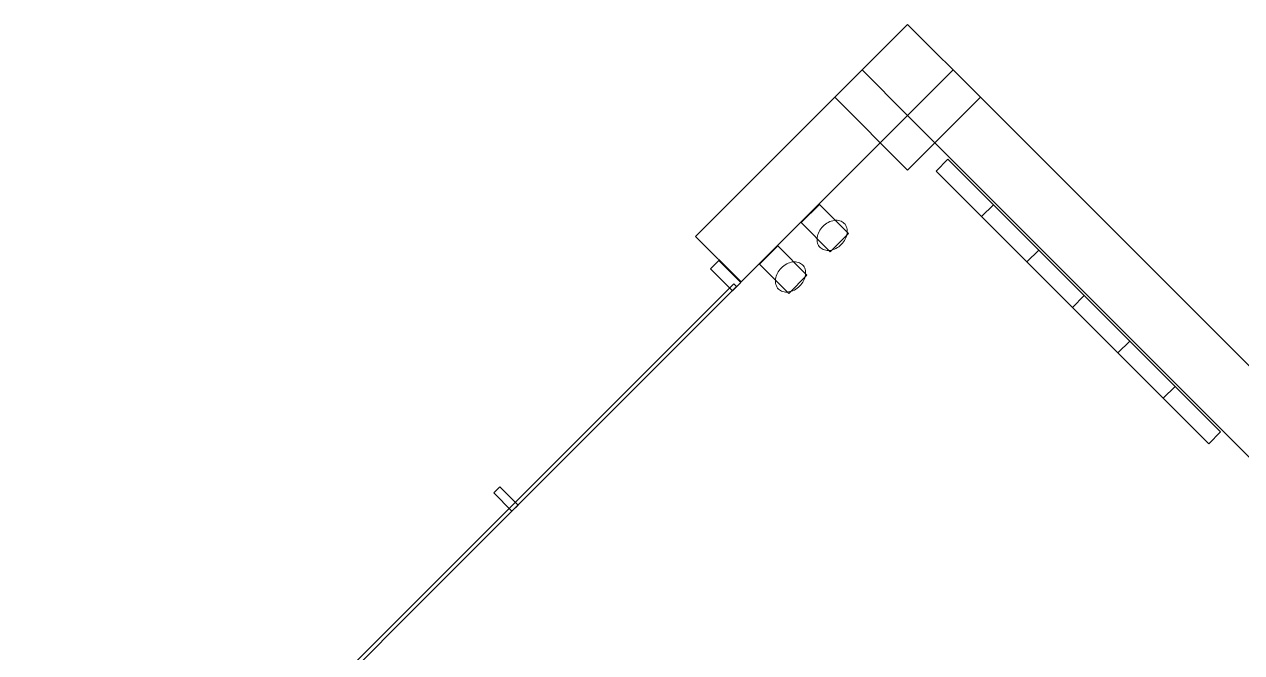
# Model space of a CAD drawing. Header units: metres. Extents: x 2172.2 to 2210.6, y 415.3 to 458.1.
# Drawn here: x 2177.612 to 2182.331, y 455.657 to 458.093 of the extents above; entities that cross this region are included whole.
import ezdxf

# ---------------------------------------------------------------- set-up
doc = ezdxf.new("R2010")
doc.units = ezdxf.units.M
for name, color, linetype, lineweight in [('NC_N1_COLUMNS', 7, 'CONTINUOUS', 25), ('NC_N1_GLAZING', 7, 'CONTINUOUS', 13), ('NC_N1_WALL_DECOR', 7, 'CONTINUOUS', 13), ('NC_N1_WALL_LIGHTS', 7, 'CONTINUOUS', 13), ('NC_N1_WALLS', 7, 'CONTINUOUS', 25)]:
    doc.layers.add(name, color=color, linetype=linetype, lineweight=lineweight)

# ---------------------------------------------------------------- blocks, each defined once
blk = doc.blocks.new('NC_N1_ARCHITECTURE')
at = {"layer": 'NC_N1_COLUMNS', "linetype": 'CONTINUOUS', "lineweight": -2}
blk.add_lwpolyline([(-8.96358, 24.092869), (-8.68074, 23.81003), (-8.96358, 23.527191), (-9.246388, 23.810064)], close=True, dxfattribs=at)
at = {"layer": 'NC_N1_GLAZING', "linetype": 'CONTINUOUS', "lineweight": -2}
blk.add_lwpolyline([(-9.626493, 23.076406), (-12.376925, 20.325975), (-12.387531, 20.336582), (-9.637099, 23.087013)], close=True, dxfattribs=at)
at = {"layer": 'NC_N1_WALLS', "linetype": 'CONTINUOUS', "lineweight": -2}
for points in [[(-9.785592, 23.270863), (-9.140357, 23.916096), (-8.96358, 23.739319), (-9.608815, 23.094086)], [(-8.96358, 23.739319), (-8.786804, 23.916096), (-7.45641, 22.585703), (-7.633187, 22.408926)], [(-9.727609, 23.144997), (-9.695082, 23.177523), (-9.610229, 23.09267), (-9.642756, 23.060144)], [(-10.568145, 22.276176), (-10.544104, 22.300219), (-10.473392, 22.229507), (-10.497435, 22.205465)]]:
    blk.add_lwpolyline(points, close=True, dxfattribs=at)
blk = doc.blocks.new('NC_N1_UNIQUE_WALL_COMPOSITION_03')
at = {"color": 0, "linetype": 'CONTINUOUS', "lineweight": -2}
blk.add_lwpolyline([(0.74745, -0.065), (0.74745, 0), (-0.74745, 0), (-0.74745, -0.065)], close=True, dxfattribs=at)
for points in [[(-0.4983, -0.065), (-0.4983, 0)], [(-0.24915, -0.065), (-0.24915, 0)], [(0, -0.065), (0, 0)], [(0.24915, -0.065), (0.24915, 0)], [(0.4983, -0.065), (0.4983, 0)]]:
    blk.add_lwpolyline(points, dxfattribs=at)
blk = doc.blocks.new('NC_N1_SCONCE')
at = {"color": 0, "linetype": 'CONTINUOUS', "lineweight": -2}
for points in [[(0.05, -0.16), (0.05, 0), (-0.05, 0), (-0.05, -0.16)], [(0.066, -0.12), (0.0657, -0.1151), (0.0647, -0.1102), (0.0632, -0.1055), (0.061, -0.1009), (0.0582, -0.0964), (0.0549, -0.0922), (0.051, -0.0883), (0.0467, -0.0846), (0.0419, -0.0813), (0.0367, -0.0784), (0.0311, -0.0759), (0.0253, -0.0738), (0.0192, -0.0722), (0.0129, -0.071), (0.0065, -0.0702), (0, -0.07), (-0.0065, -0.0702), (-0.0129, -0.071), (-0.0192, -0.0722), (-0.0253, -0.0738), (-0.0311, -0.0759), (-0.0367, -0.0784), (-0.0419, -0.0813), (-0.0467, -0.0846), (-0.051, -0.0883), (-0.0549, -0.0922), (-0.0582, -0.0964), (-0.061, -0.1009), (-0.0632, -0.1055), (-0.0647, -0.1102), (-0.0657, -0.1151), (-0.066, -0.12), (-0.0657, -0.1249), (-0.0647, -0.1298), (-0.0632, -0.1345), (-0.061, -0.1391), (-0.0582, -0.1436), (-0.0549, -0.1478), (-0.051, -0.1517), (-0.0467, -0.1554), (-0.0419, -0.1587), (-0.0367, -0.1616), (-0.0311, -0.1641), (-0.0253, -0.1662), (-0.0192, -0.1678), (-0.0129, -0.169), (-0.0065, -0.1698), (0, -0.17), (0.0065, -0.1698), (0.0129, -0.169), (0.0192, -0.1678), (0.0253, -0.1662), (0.0311, -0.1641), (0.0367, -0.1616), (0.0419, -0.1587), (0.0467, -0.1554), (0.051, -0.1517), (0.0549, -0.1478), (0.0582, -0.1436), (0.061, -0.1391), (0.0632, -0.1345), (0.0647, -0.1298), (0.0657, -0.1249)]]:
    blk.add_lwpolyline(points, close=True, dxfattribs=at)

msp = doc.modelspace()

# ---------------------------------------------------------------- block references
at = {"layer": 'NC_N1_WALL_DECOR', "linetype": 'CONTINUOUS', "rotation": -45.00000000000118}
msp.add_blockref('NC_N1_UNIQUE_WALL_COMPOSITION_03', (2181.7209, 457.0414), dxfattribs=at)
at = {"layer": 'NC_N1_WALL_LIGHTS', "linetype": 'CONTINUOUS', "rotation": 44.999999999998614}
for p in [(2180.6588, 457.3596), (2180.4976, 457.1984)]:
    msp.add_blockref('NC_N1_SCONCE', p, dxfattribs=at)
at = {"layer": 'NC_N1_WALLS'}
msp.add_blockref('NC_N1_ARCHITECTURE', (2190, 434), dxfattribs=at)

doc.saveas('drawing.dxf')
